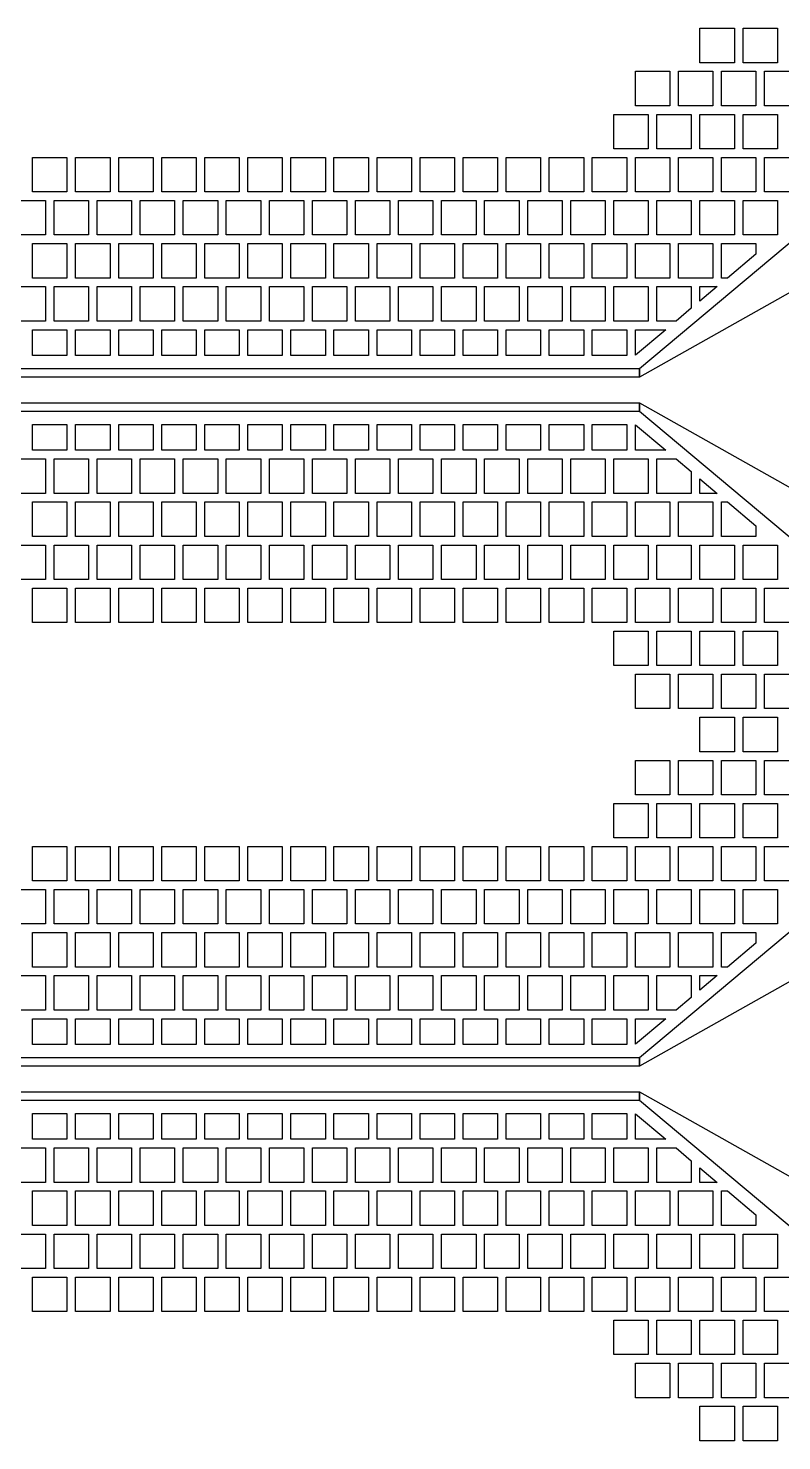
# Model space of a CAD drawing. Header units: metres. Extents: x -10 to 2022, y -10 to 2010.
# Drawn here: x 1125 to 1562, y -10 to 810 of the extents above; entities that cross this region are included whole.
import ezdxf

# ---------------------------------------------------------------- set-up
doc = ezdxf.new("R2010")
doc.units = ezdxf.units.M

msp = doc.modelspace()

# ---------------------------------------------------------------- linework, layer by layer
for points in [[(1515, 790), (1515, 810), (1535, 810), (1535, 790), (1515, 790), (1515, 790)], [(1540, 790), (1540, 810), (1560, 810), (1560, 790), (1540, 790), (1540, 790)], [(1477.5, 765), (1477.5, 785), (1497.5, 785), (1497.5, 765), (1477.5, 765), (1477.5, 765)], [(1480, 612.5), (1680, 780), (1980, 780), (1980, 420), (1680, 420), (1480, 587.5), (1480, 592.5), (1680, 480), (1920, 480), (1920, 720), (1680, 720), (1480, 607.5), (1480, 612.5), (1480, 612.5)], [(1502.5, 765), (1502.5, 785), (1522.5, 785), (1522.5, 765), (1502.5, 765), (1502.5, 765)], [(1527.5, 765), (1527.5, 785), (1547.5, 785), (1547.5, 765), (1527.5, 765), (1527.5, 765)], [(1552.5, 765), (1552.5, 785), (1572.5, 785), (1572.5, 765), (1552.5, 765), (1552.5, 765)], [(1465, 740), (1465, 760), (1485, 760), (1485, 740), (1465, 740), (1465, 740)], [(1490, 740), (1490, 760), (1510, 760), (1510, 740), (1490, 740), (1490, 740)], [(1515, 740), (1515, 760), (1535, 760), (1535, 740), (1515, 740), (1515, 740)], [(1540, 740), (1540, 760), (1560, 760), (1560, 740), (1540, 740), (1540, 740)], [(1127.5, 715), (1127.5, 735), (1147.5, 735), (1147.5, 715), (1127.5, 715), (1127.5, 715)], [(1152.5, 715), (1152.5, 735), (1172.5, 735), (1172.5, 715), (1152.5, 715), (1152.5, 715)], [(1177.5, 715), (1177.5, 735), (1197.5, 735), (1197.5, 715), (1177.5, 715), (1177.5, 715)], [(1202.5, 715), (1202.5, 735), (1222.5, 735), (1222.5, 715), (1202.5, 715), (1202.5, 715)], [(1227.5, 715), (1227.5, 735), (1247.5, 735), (1247.5, 715), (1227.5, 715), (1227.5, 715)], [(1252.5, 715), (1252.5, 735), (1272.5, 735), (1272.5, 715), (1252.5, 715), (1252.5, 715)], [(1277.5, 715), (1277.5, 735), (1297.5, 735), (1297.5, 715), (1277.5, 715), (1277.5, 715)], [(1302.5, 715), (1302.5, 735), (1322.5, 735), (1322.5, 715), (1302.5, 715), (1302.5, 715)], [(1327.5, 715), (1327.5, 735), (1347.5, 735), (1347.5, 715), (1327.5, 715), (1327.5, 715)], [(1352.5, 715), (1352.5, 735), (1372.5, 735), (1372.5, 715), (1352.5, 715), (1352.5, 715)], [(1377.5, 715), (1377.5, 735), (1397.5, 735), (1397.5, 715), (1377.5, 715), (1377.5, 715)], [(1402.5, 715), (1402.5, 735), (1422.5, 735), (1422.5, 715), (1402.5, 715), (1402.5, 715)], [(1427.5, 715), (1427.5, 735), (1447.5, 735), (1447.5, 715), (1427.5, 715), (1427.5, 715)], [(1452.5, 715), (1452.5, 735), (1472.5, 735), (1472.5, 715), (1452.5, 715), (1452.5, 715)], [(1477.5, 715), (1477.5, 735), (1497.5, 735), (1497.5, 715), (1477.5, 715), (1477.5, 715)], [(1502.5, 715), (1502.5, 735), (1522.5, 735), (1522.5, 715), (1502.5, 715), (1502.5, 715)], [(1527.5, 715), (1527.5, 735), (1547.5, 735), (1547.5, 715), (1527.5, 715), (1527.5, 715)], [(1552.5, 715), (1552.5, 735), (1572.5, 735), (1572.5, 715), (1552.5, 715), (1552.5, 715)], [(1115, 690), (1115, 710), (1135, 710), (1135, 690), (1115, 690), (1115, 690)], [(1140, 690), (1140, 710), (1160, 710), (1160, 690), (1140, 690), (1140, 690)], [(1165, 690), (1165, 710), (1185, 710), (1185, 690), (1165, 690), (1165, 690)], [(1190, 690), (1190, 710), (1210, 710), (1210, 690), (1190, 690), (1190, 690)], [(1215, 690), (1215, 710), (1235, 710), (1235, 690), (1215, 690), (1215, 690)], [(1240, 690), (1240, 710), (1260, 710), (1260, 690), (1240, 690), (1240, 690)], [(1265, 690), (1265, 710), (1285, 710), (1285, 690), (1265, 690), (1265, 690)], [(1290, 690), (1290, 710), (1310, 710), (1310, 690), (1290, 690), (1290, 690)], [(1315, 690), (1315, 710), (1335, 710), (1335, 690), (1315, 690), (1315, 690)], [(1340, 690), (1340, 710), (1360, 710), (1360, 690), (1340, 690), (1340, 690)], [(1365, 690), (1365, 710), (1385, 710), (1385, 690), (1365, 690), (1365, 690)], [(1390, 690), (1390, 710), (1410, 710), (1410, 690), (1390, 690), (1390, 690)], [(1415, 690), (1415, 710), (1435, 710), (1435, 690), (1415, 690), (1415, 690)], [(1440, 690), (1440, 710), (1460, 710), (1460, 690), (1440, 690), (1440, 690)], [(1465, 690), (1465, 710), (1485, 710), (1485, 690), (1465, 690), (1465, 690)], [(1490, 690), (1490, 710), (1510, 710), (1510, 690), (1490, 690), (1490, 690)], [(1515, 690), (1515, 710), (1535, 710), (1535, 690), (1515, 690), (1515, 690)], [(1540, 690), (1540, 710), (1560, 710), (1560, 690), (1540, 690), (1540, 690)], [(1127.5, 665), (1127.5, 685), (1147.5, 685), (1147.5, 665), (1127.5, 665), (1127.5, 665)], [(1152.5, 665), (1152.5, 685), (1172.5, 685), (1172.5, 665), (1152.5, 665), (1152.5, 665)], [(1177.5, 665), (1177.5, 685), (1197.5, 685), (1197.5, 665), (1177.5, 665), (1177.5, 665)], [(1202.5, 665), (1202.5, 685), (1222.5, 685), (1222.5, 665), (1202.5, 665), (1202.5, 665)], [(1227.5, 665), (1227.5, 685), (1247.5, 685), (1247.5, 665), (1227.5, 665), (1227.5, 665)], [(1252.5, 665), (1252.5, 685), (1272.5, 685), (1272.5, 665), (1252.5, 665), (1252.5, 665)], [(1277.5, 665), (1277.5, 685), (1297.5, 685), (1297.5, 665), (1277.5, 665), (1277.5, 665)], [(1302.5, 665), (1302.5, 685), (1322.5, 685), (1322.5, 665), (1302.5, 665), (1302.5, 665)], [(1327.5, 665), (1327.5, 685), (1347.5, 685), (1347.5, 665), (1327.5, 665), (1327.5, 665)], [(1352.5, 665), (1352.5, 685), (1372.5, 685), (1372.5, 665), (1352.5, 665), (1352.5, 665)], [(1377.5, 665), (1377.5, 685), (1397.5, 685), (1397.5, 665), (1377.5, 665), (1377.5, 665)], [(1402.5, 665), (1402.5, 685), (1422.5, 685), (1422.5, 665), (1402.5, 665), (1402.5, 665)], [(1427.5, 665), (1427.5, 685), (1447.5, 685), (1447.5, 665), (1427.5, 665), (1427.5, 665)], [(1452.5, 665), (1452.5, 685), (1472.5, 685), (1472.5, 665), (1452.5, 665), (1452.5, 665)], [(1477.5, 665), (1477.5, 685), (1497.5, 685), (1497.5, 665), (1477.5, 665), (1477.5, 665)], [(1502.5, 665), (1502.5, 685), (1522.5, 685), (1522.5, 665), (1502.5, 665), (1502.5, 665)], [(1527.5, 665), (1527.5, 685), (1547.5, 685), (1547.5, 678.81), (1531.01, 665), (1527.5, 665), (1527.5, 665)], [(1115, 640), (1115, 660), (1135, 660), (1135, 640), (1115, 640), (1115, 640)], [(1140, 640), (1140, 660), (1160, 660), (1160, 640), (1140, 640), (1140, 640)], [(1165, 640), (1165, 660), (1185, 660), (1185, 640), (1165, 640), (1165, 640)], [(1190, 640), (1190, 660), (1210, 660), (1210, 640), (1190, 640), (1190, 640)], [(1215, 640), (1215, 660), (1235, 660), (1235, 640), (1215, 640), (1215, 640)], [(1240, 640), (1240, 660), (1260, 660), (1260, 640), (1240, 640), (1240, 640)], [(1265, 640), (1265, 660), (1285, 660), (1285, 640), (1265, 640), (1265, 640)], [(1290, 640), (1290, 660), (1310, 660), (1310, 640), (1290, 640), (1290, 640)], [(1315, 640), (1315, 660), (1335, 660), (1335, 640), (1315, 640), (1315, 640)], [(1340, 640), (1340, 660), (1360, 660), (1360, 640), (1340, 640), (1340, 640)], [(1365, 640), (1365, 660), (1385, 660), (1385, 640), (1365, 640), (1365, 640)], [(1390, 640), (1390, 660), (1410, 660), (1410, 640), (1390, 640), (1390, 640)], [(1415, 640), (1415, 660), (1435, 660), (1435, 640), (1415, 640), (1415, 640)], [(1440, 640), (1440, 660), (1460, 660), (1460, 640), (1440, 640), (1440, 640)], [(1465, 640), (1465, 660), (1485, 660), (1485, 640), (1465, 640), (1465, 640)], [(1490, 640), (1490, 660), (1510, 660), (1510, 647.41), (1501.15, 640), (1490, 640), (1490, 640)], [(1515, 651.6), (1515, 660), (1525.04, 660), (1515, 651.6), (1515, 651.6)], [(1127.5, 620), (1127.5, 635), (1147.5, 635), (1147.5, 620), (1127.5, 620), (1127.5, 620)], [(1152.5, 620), (1152.5, 635), (1172.5, 635), (1172.5, 620), (1152.5, 620), (1152.5, 620)], [(1177.5, 620), (1177.5, 635), (1197.5, 635), (1197.5, 620), (1177.5, 620), (1177.5, 620)], [(1202.5, 620), (1202.5, 635), (1222.5, 635), (1222.5, 620), (1202.5, 620), (1202.5, 620)], [(1227.5, 620), (1227.5, 635), (1247.5, 635), (1247.5, 620), (1227.5, 620), (1227.5, 620)], [(1252.5, 620), (1252.5, 635), (1272.5, 635), (1272.5, 620), (1252.5, 620), (1252.5, 620)], [(1277.5, 620), (1277.5, 635), (1297.5, 635), (1297.5, 620), (1277.5, 620), (1277.5, 620)], [(1302.5, 620), (1302.5, 635), (1322.5, 635), (1322.5, 620), (1302.5, 620), (1302.5, 620)], [(1327.5, 620), (1327.5, 635), (1347.5, 635), (1347.5, 620), (1327.5, 620), (1327.5, 620)], [(1352.5, 620), (1352.5, 635), (1372.5, 635), (1372.5, 620), (1352.5, 620), (1352.5, 620)], [(1377.5, 620), (1377.5, 635), (1397.5, 635), (1397.5, 620), (1377.5, 620), (1377.5, 620)], [(1402.5, 620), (1402.5, 635), (1422.5, 635), (1422.5, 620), (1402.5, 620), (1402.5, 620)], [(1427.5, 620), (1427.5, 635), (1447.5, 635), (1447.5, 620), (1427.5, 620), (1427.5, 620)], [(1452.5, 620), (1452.5, 635), (1472.5, 635), (1472.5, 620), (1452.5, 620), (1452.5, 620)], [(1477.5, 620.19), (1477.5, 635), (1495.18, 635), (1477.5, 620.19), (1477.5, 620.19)], [(869.55, 612.5), (1480, 612.5), (1480, 607.5), (869.44, 607.5)], [(869.05, 592.5), (1480, 592.5), (1480, 587.5), (869, 587.5)], [(1127.5, 565), (1127.5, 580), (1147.5, 580), (1147.5, 565), (1127.5, 565), (1127.5, 565)], [(1152.5, 565), (1152.5, 580), (1172.5, 580), (1172.5, 565), (1152.5, 565), (1152.5, 565)], [(1177.5, 565), (1177.5, 580), (1197.5, 580), (1197.5, 565), (1177.5, 565), (1177.5, 565)], [(1202.5, 565), (1202.5, 580), (1222.5, 580), (1222.5, 565), (1202.5, 565), (1202.5, 565)], [(1227.5, 565), (1227.5, 580), (1247.5, 580), (1247.5, 565), (1227.5, 565), (1227.5, 565)], [(1252.5, 565), (1252.5, 580), (1272.5, 580), (1272.5, 565), (1252.5, 565), (1252.5, 565)], [(1277.5, 565), (1277.5, 580), (1297.5, 580), (1297.5, 565), (1277.5, 565), (1277.5, 565)], [(1302.5, 565), (1302.5, 580), (1322.5, 580), (1322.5, 565), (1302.5, 565), (1302.5, 565)], [(1327.5, 565), (1327.5, 580), (1347.5, 580), (1347.5, 565), (1327.5, 565), (1327.5, 565)], [(1352.5, 565), (1352.5, 580), (1372.5, 580), (1372.5, 565), (1352.5, 565), (1352.5, 565)], [(1377.5, 565), (1377.5, 580), (1397.5, 580), (1397.5, 565), (1377.5, 565), (1377.5, 565)], [(1402.5, 565), (1402.5, 580), (1422.5, 580), (1422.5, 565), (1402.5, 565), (1402.5, 565)], [(1427.5, 565), (1427.5, 580), (1447.5, 580), (1447.5, 565), (1427.5, 565), (1427.5, 565)], [(1452.5, 565), (1452.5, 580), (1472.5, 580), (1472.5, 565), (1452.5, 565), (1452.5, 565)], [(1477.5, 565), (1477.5, 579.81), (1495.18, 565), (1477.5, 565), (1477.5, 565)], [(1115, 540), (1115, 560), (1135, 560), (1135, 540), (1115, 540), (1115, 540)], [(1140, 540), (1140, 560), (1160, 560), (1160, 540), (1140, 540), (1140, 540)], [(1165, 540), (1165, 560), (1185, 560), (1185, 540), (1165, 540), (1165, 540)], [(1190, 540), (1190, 560), (1210, 560), (1210, 540), (1190, 540), (1190, 540)], [(1215, 540), (1215, 560), (1235, 560), (1235, 540), (1215, 540), (1215, 540)], [(1240, 540), (1240, 560), (1260, 560), (1260, 540), (1240, 540), (1240, 540)], [(1265, 540), (1265, 560), (1285, 560), (1285, 540), (1265, 540), (1265, 540)], [(1290, 540), (1290, 560), (1310, 560), (1310, 540), (1290, 540), (1290, 540)], [(1315, 540), (1315, 560), (1335, 560), (1335, 540), (1315, 540), (1315, 540)], [(1340, 540), (1340, 560), (1360, 560), (1360, 540), (1340, 540), (1340, 540)], [(1365, 540), (1365, 560), (1385, 560), (1385, 540), (1365, 540), (1365, 540)], [(1390, 540), (1390, 560), (1410, 560), (1410, 540), (1390, 540), (1390, 540)], [(1415, 540), (1415, 560), (1435, 560), (1435, 540), (1415, 540), (1415, 540)], [(1440, 540), (1440, 560), (1460, 560), (1460, 540), (1440, 540), (1440, 540)], [(1465, 540), (1465, 560), (1485, 560), (1485, 540), (1465, 540), (1465, 540)], [(1490, 540), (1490, 560), (1501.15, 560), (1510, 552.59), (1510, 540), (1490, 540), (1490, 540)], [(1515, 540), (1515, 548.4), (1525.04, 540), (1515, 540), (1515, 540)], [(1127.5, 515), (1127.5, 535), (1147.5, 535), (1147.5, 515), (1127.5, 515), (1127.5, 515)], [(1152.5, 515), (1152.5, 535), (1172.5, 535), (1172.5, 515), (1152.5, 515), (1152.5, 515)], [(1177.5, 515), (1177.5, 535), (1197.5, 535), (1197.5, 515), (1177.5, 515), (1177.5, 515)], [(1202.5, 515), (1202.5, 535), (1222.5, 535), (1222.5, 515), (1202.5, 515), (1202.5, 515)], [(1227.5, 515), (1227.5, 535), (1247.5, 535), (1247.5, 515), (1227.5, 515), (1227.5, 515)], [(1252.5, 515), (1252.5, 535), (1272.5, 535), (1272.5, 515), (1252.5, 515), (1252.5, 515)], [(1277.5, 515), (1277.5, 535), (1297.5, 535), (1297.5, 515), (1277.5, 515), (1277.5, 515)], [(1302.5, 515), (1302.5, 535), (1322.5, 535), (1322.5, 515), (1302.5, 515), (1302.5, 515)], [(1327.5, 515), (1327.5, 535), (1347.5, 535), (1347.5, 515), (1327.5, 515), (1327.5, 515)], [(1352.5, 515), (1352.5, 535), (1372.5, 535), (1372.5, 515), (1352.5, 515), (1352.5, 515)], [(1377.5, 515), (1377.5, 535), (1397.5, 535), (1397.5, 515), (1377.5, 515), (1377.5, 515)], [(1402.5, 515), (1402.5, 535), (1422.5, 535), (1422.5, 515), (1402.5, 515), (1402.5, 515)], [(1427.5, 515), (1427.5, 535), (1447.5, 535), (1447.5, 515), (1427.5, 515), (1427.5, 515)], [(1452.5, 515), (1452.5, 535), (1472.5, 535), (1472.5, 515), (1452.5, 515), (1452.5, 515)], [(1477.5, 515), (1477.5, 535), (1497.5, 535), (1497.5, 515), (1477.5, 515), (1477.5, 515)], [(1502.5, 515), (1502.5, 535), (1522.5, 535), (1522.5, 515), (1502.5, 515), (1502.5, 515)], [(1527.5, 515), (1527.5, 535), (1531.01, 535), (1547.5, 521.19), (1547.5, 515), (1527.5, 515), (1527.5, 515)], [(1115, 490), (1115, 510), (1135, 510), (1135, 490), (1115, 490), (1115, 490)], [(1140, 490), (1140, 510), (1160, 510), (1160, 490), (1140, 490), (1140, 490)], [(1165, 490), (1165, 510), (1185, 510), (1185, 490), (1165, 490), (1165, 490)], [(1190, 490), (1190, 510), (1210, 510), (1210, 490), (1190, 490), (1190, 490)], [(1215, 490), (1215, 510), (1235, 510), (1235, 490), (1215, 490), (1215, 490)], [(1240, 490), (1240, 510), (1260, 510), (1260, 490), (1240, 490), (1240, 490)], [(1265, 490), (1265, 510), (1285, 510), (1285, 490), (1265, 490), (1265, 490)], [(1290, 490), (1290, 510), (1310, 510), (1310, 490), (1290, 490), (1290, 490)], [(1315, 490), (1315, 510), (1335, 510), (1335, 490), (1315, 490), (1315, 490)], [(1340, 490), (1340, 510), (1360, 510), (1360, 490), (1340, 490), (1340, 490)], [(1365, 490), (1365, 510), (1385, 510), (1385, 490), (1365, 490), (1365, 490)], [(1390, 490), (1390, 510), (1410, 510), (1410, 490), (1390, 490), (1390, 490)], [(1415, 490), (1415, 510), (1435, 510), (1435, 490), (1415, 490), (1415, 490)], [(1440, 490), (1440, 510), (1460, 510), (1460, 490), (1440, 490), (1440, 490)], [(1465, 490), (1465, 510), (1485, 510), (1485, 490), (1465, 490), (1465, 490)], [(1490, 490), (1490, 510), (1510, 510), (1510, 490), (1490, 490), (1490, 490)], [(1515, 490), (1515, 510), (1535, 510), (1535, 490), (1515, 490), (1515, 490)], [(1540, 490), (1540, 510), (1560, 510), (1560, 490), (1540, 490), (1540, 490)], [(1127.5, 465), (1127.5, 485), (1147.5, 485), (1147.5, 465), (1127.5, 465), (1127.5, 465)], [(1152.5, 465), (1152.5, 485), (1172.5, 485), (1172.5, 465), (1152.5, 465), (1152.5, 465)], [(1177.5, 465), (1177.5, 485), (1197.5, 485), (1197.5, 465), (1177.5, 465), (1177.5, 465)], [(1202.5, 465), (1202.5, 485), (1222.5, 485), (1222.5, 465), (1202.5, 465), (1202.5, 465)], [(1227.5, 465), (1227.5, 485), (1247.5, 485), (1247.5, 465), (1227.5, 465), (1227.5, 465)], [(1252.5, 465), (1252.5, 485), (1272.5, 485), (1272.5, 465), (1252.5, 465), (1252.5, 465)], [(1277.5, 465), (1277.5, 485), (1297.5, 485), (1297.5, 465), (1277.5, 465), (1277.5, 465)], [(1302.5, 465), (1302.5, 485), (1322.5, 485), (1322.5, 465), (1302.5, 465), (1302.5, 465)], [(1327.5, 465), (1327.5, 485), (1347.5, 485), (1347.5, 465), (1327.5, 465), (1327.5, 465)], [(1352.5, 465), (1352.5, 485), (1372.5, 485), (1372.5, 465), (1352.5, 465), (1352.5, 465)], [(1377.5, 465), (1377.5, 485), (1397.5, 485), (1397.5, 465), (1377.5, 465), (1377.5, 465)], [(1402.5, 465), (1402.5, 485), (1422.5, 485), (1422.5, 465), (1402.5, 465), (1402.5, 465)], [(1427.5, 465), (1427.5, 485), (1447.5, 485), (1447.5, 465), (1427.5, 465), (1427.5, 465)], [(1452.5, 465), (1452.5, 485), (1472.5, 485), (1472.5, 465), (1452.5, 465), (1452.5, 465)], [(1477.5, 465), (1477.5, 485), (1497.5, 485), (1497.5, 465), (1477.5, 465), (1477.5, 465)], [(1502.5, 465), (1502.5, 485), (1522.5, 485), (1522.5, 465), (1502.5, 465), (1502.5, 465)], [(1527.5, 465), (1527.5, 485), (1547.5, 485), (1547.5, 465), (1527.5, 465), (1527.5, 465)], [(1552.5, 465), (1552.5, 485), (1572.5, 485), (1572.5, 465), (1552.5, 465), (1552.5, 465)], [(1465, 440), (1465, 460), (1485, 460), (1485, 440), (1465, 440), (1465, 440)], [(1490, 440), (1490, 460), (1510, 460), (1510, 440), (1490, 440), (1490, 440)], [(1515, 440), (1515, 460), (1535, 460), (1535, 440), (1515, 440), (1515, 440)], [(1540, 440), (1540, 460), (1560, 460), (1560, 440), (1540, 440), (1540, 440)], [(1477.5, 415), (1477.5, 435), (1497.5, 435), (1497.5, 415), (1477.5, 415), (1477.5, 415)], [(1502.5, 415), (1502.5, 435), (1522.5, 435), (1522.5, 415), (1502.5, 415), (1502.5, 415)], [(1527.5, 415), (1527.5, 435), (1547.5, 435), (1547.5, 415), (1527.5, 415), (1527.5, 415)], [(1552.5, 415), (1552.5, 435), (1572.5, 435), (1572.5, 415), (1552.5, 415), (1552.5, 415)], [(1515, 390), (1515, 410), (1535, 410), (1535, 390), (1515, 390), (1515, 390)], [(1540, 390), (1540, 410), (1560, 410), (1560, 390), (1540, 390), (1540, 390)], [(1477.5, 365), (1477.5, 385), (1497.5, 385), (1497.5, 365), (1477.5, 365), (1477.5, 365)], [(1480, 212.5), (1680, 380), (1980, 380), (1980, 20), (1680, 20), (1480, 187.5), (1480, 192.5), (1680, 80), (1920, 80), (1920, 320), (1680, 320), (1480, 207.5), (1480, 212.5), (1480, 212.5)], [(1502.5, 365), (1502.5, 385), (1522.5, 385), (1522.5, 365), (1502.5, 365), (1502.5, 365)], [(1527.5, 365), (1527.5, 385), (1547.5, 385), (1547.5, 365), (1527.5, 365), (1527.5, 365)], [(1552.5, 365), (1552.5, 385), (1572.5, 385), (1572.5, 365), (1552.5, 365), (1552.5, 365)], [(1465, 340), (1465, 360), (1485, 360), (1485, 340), (1465, 340), (1465, 340)], [(1490, 340), (1490, 360), (1510, 360), (1510, 340), (1490, 340), (1490, 340)], [(1515, 340), (1515, 360), (1535, 360), (1535, 340), (1515, 340), (1515, 340)], [(1540, 340), (1540, 360), (1560, 360), (1560, 340), (1540, 340), (1540, 340)], [(1127.5, 315), (1127.5, 335), (1147.5, 335), (1147.5, 315), (1127.5, 315), (1127.5, 315)], [(1152.5, 315), (1152.5, 335), (1172.5, 335), (1172.5, 315), (1152.5, 315), (1152.5, 315)], [(1177.5, 315), (1177.5, 335), (1197.5, 335), (1197.5, 315), (1177.5, 315), (1177.5, 315)], [(1202.5, 315), (1202.5, 335), (1222.5, 335), (1222.5, 315), (1202.5, 315), (1202.5, 315)], [(1227.5, 315), (1227.5, 335), (1247.5, 335), (1247.5, 315), (1227.5, 315), (1227.5, 315)], [(1252.5, 315), (1252.5, 335), (1272.5, 335), (1272.5, 315), (1252.5, 315), (1252.5, 315)], [(1277.5, 315), (1277.5, 335), (1297.5, 335), (1297.5, 315), (1277.5, 315), (1277.5, 315)], [(1302.5, 315), (1302.5, 335), (1322.5, 335), (1322.5, 315), (1302.5, 315), (1302.5, 315)], [(1327.5, 315), (1327.5, 335), (1347.5, 335), (1347.5, 315), (1327.5, 315), (1327.5, 315)], [(1352.5, 315), (1352.5, 335), (1372.5, 335), (1372.5, 315), (1352.5, 315), (1352.5, 315)], [(1377.5, 315), (1377.5, 335), (1397.5, 335), (1397.5, 315), (1377.5, 315), (1377.5, 315)], [(1402.5, 315), (1402.5, 335), (1422.5, 335), (1422.5, 315), (1402.5, 315), (1402.5, 315)], [(1427.5, 315), (1427.5, 335), (1447.5, 335), (1447.5, 315), (1427.5, 315), (1427.5, 315)], [(1452.5, 315), (1452.5, 335), (1472.5, 335), (1472.5, 315), (1452.5, 315), (1452.5, 315)], [(1477.5, 315), (1477.5, 335), (1497.5, 335), (1497.5, 315), (1477.5, 315), (1477.5, 315)], [(1502.5, 315), (1502.5, 335), (1522.5, 335), (1522.5, 315), (1502.5, 315), (1502.5, 315)], [(1527.5, 315), (1527.5, 335), (1547.5, 335), (1547.5, 315), (1527.5, 315), (1527.5, 315)], [(1552.5, 315), (1552.5, 335), (1572.5, 335), (1572.5, 315), (1552.5, 315), (1552.5, 315)], [(1115, 290), (1115, 310), (1135, 310), (1135, 290), (1115, 290), (1115, 290)], [(1140, 290), (1140, 310), (1160, 310), (1160, 290), (1140, 290), (1140, 290)], [(1165, 290), (1165, 310), (1185, 310), (1185, 290), (1165, 290), (1165, 290)], [(1190, 290), (1190, 310), (1210, 310), (1210, 290), (1190, 290), (1190, 290)], [(1215, 290), (1215, 310), (1235, 310), (1235, 290), (1215, 290), (1215, 290)], [(1240, 290), (1240, 310), (1260, 310), (1260, 290), (1240, 290), (1240, 290)], [(1265, 290), (1265, 310), (1285, 310), (1285, 290), (1265, 290), (1265, 290)], [(1290, 290), (1290, 310), (1310, 310), (1310, 290), (1290, 290), (1290, 290)], [(1315, 290), (1315, 310), (1335, 310), (1335, 290), (1315, 290), (1315, 290)], [(1340, 290), (1340, 310), (1360, 310), (1360, 290), (1340, 290), (1340, 290)], [(1365, 290), (1365, 310), (1385, 310), (1385, 290), (1365, 290), (1365, 290)], [(1390, 290), (1390, 310), (1410, 310), (1410, 290), (1390, 290), (1390, 290)], [(1415, 290), (1415, 310), (1435, 310), (1435, 290), (1415, 290), (1415, 290)], [(1440, 290), (1440, 310), (1460, 310), (1460, 290), (1440, 290), (1440, 290)], [(1465, 290), (1465, 310), (1485, 310), (1485, 290), (1465, 290), (1465, 290)], [(1490, 290), (1490, 310), (1510, 310), (1510, 290), (1490, 290), (1490, 290)], [(1515, 290), (1515, 310), (1535, 310), (1535, 290), (1515, 290), (1515, 290)], [(1540, 290), (1540, 310), (1560, 310), (1560, 290), (1540, 290), (1540, 290)], [(1127.5, 265), (1127.5, 285), (1147.5, 285), (1147.5, 265), (1127.5, 265), (1127.5, 265)], [(1152.5, 265), (1152.5, 285), (1172.5, 285), (1172.5, 265), (1152.5, 265), (1152.5, 265)], [(1177.5, 265), (1177.5, 285), (1197.5, 285), (1197.5, 265), (1177.5, 265), (1177.5, 265)], [(1202.5, 265), (1202.5, 285), (1222.5, 285), (1222.5, 265), (1202.5, 265), (1202.5, 265)], [(1227.5, 265), (1227.5, 285), (1247.5, 285), (1247.5, 265), (1227.5, 265), (1227.5, 265)], [(1252.5, 265), (1252.5, 285), (1272.5, 285), (1272.5, 265), (1252.5, 265), (1252.5, 265)], [(1277.5, 265), (1277.5, 285), (1297.5, 285), (1297.5, 265), (1277.5, 265), (1277.5, 265)], [(1302.5, 265), (1302.5, 285), (1322.5, 285), (1322.5, 265), (1302.5, 265), (1302.5, 265)], [(1327.5, 265), (1327.5, 285), (1347.5, 285), (1347.5, 265), (1327.5, 265), (1327.5, 265)], [(1352.5, 265), (1352.5, 285), (1372.5, 285), (1372.5, 265), (1352.5, 265), (1352.5, 265)], [(1377.5, 265), (1377.5, 285), (1397.5, 285), (1397.5, 265), (1377.5, 265), (1377.5, 265)], [(1402.5, 265), (1402.5, 285), (1422.5, 285), (1422.5, 265), (1402.5, 265), (1402.5, 265)], [(1427.5, 265), (1427.5, 285), (1447.5, 285), (1447.5, 265), (1427.5, 265), (1427.5, 265)], [(1452.5, 265), (1452.5, 285), (1472.5, 285), (1472.5, 265), (1452.5, 265), (1452.5, 265)], [(1477.5, 265), (1477.5, 285), (1497.5, 285), (1497.5, 265), (1477.5, 265), (1477.5, 265)], [(1502.5, 265), (1502.5, 285), (1522.5, 285), (1522.5, 265), (1502.5, 265), (1502.5, 265)], [(1527.5, 265), (1527.5, 285), (1547.5, 285), (1547.5, 278.81), (1531.01, 265), (1527.5, 265), (1527.5, 265)], [(1115, 240), (1115, 260), (1135, 260), (1135, 240), (1115, 240), (1115, 240)], [(1140, 240), (1140, 260), (1160, 260), (1160, 240), (1140, 240), (1140, 240)], [(1165, 240), (1165, 260), (1185, 260), (1185, 240), (1165, 240), (1165, 240)], [(1190, 240), (1190, 260), (1210, 260), (1210, 240), (1190, 240), (1190, 240)], [(1215, 240), (1215, 260), (1235, 260), (1235, 240), (1215, 240), (1215, 240)], [(1240, 240), (1240, 260), (1260, 260), (1260, 240), (1240, 240), (1240, 240)], [(1265, 240), (1265, 260), (1285, 260), (1285, 240), (1265, 240), (1265, 240)], [(1290, 240), (1290, 260), (1310, 260), (1310, 240), (1290, 240), (1290, 240)], [(1315, 240), (1315, 260), (1335, 260), (1335, 240), (1315, 240), (1315, 240)], [(1340, 240), (1340, 260), (1360, 260), (1360, 240), (1340, 240), (1340, 240)], [(1365, 240), (1365, 260), (1385, 260), (1385, 240), (1365, 240), (1365, 240)], [(1390, 240), (1390, 260), (1410, 260), (1410, 240), (1390, 240), (1390, 240)], [(1415, 240), (1415, 260), (1435, 260), (1435, 240), (1415, 240), (1415, 240)], [(1440, 240), (1440, 260), (1460, 260), (1460, 240), (1440, 240), (1440, 240)], [(1465, 240), (1465, 260), (1485, 260), (1485, 240), (1465, 240), (1465, 240)], [(1490, 240), (1490, 260), (1510, 260), (1510, 247.41), (1501.15, 240), (1490, 240), (1490, 240)], [(1515, 251.6), (1515, 260), (1525.04, 260), (1515, 251.6), (1515, 251.6)], [(1127.5, 220), (1127.5, 235), (1147.5, 235), (1147.5, 220), (1127.5, 220), (1127.5, 220)], [(1152.5, 220), (1152.5, 235), (1172.5, 235), (1172.5, 220), (1152.5, 220), (1152.5, 220)], [(1177.5, 220), (1177.5, 235), (1197.5, 235), (1197.5, 220), (1177.5, 220), (1177.5, 220)], [(1202.5, 220), (1202.5, 235), (1222.5, 235), (1222.5, 220), (1202.5, 220), (1202.5, 220)], [(1227.5, 220), (1227.5, 235), (1247.5, 235), (1247.5, 220), (1227.5, 220), (1227.5, 220)], [(1252.5, 220), (1252.5, 235), (1272.5, 235), (1272.5, 220), (1252.5, 220), (1252.5, 220)], [(1277.5, 220), (1277.5, 235), (1297.5, 235), (1297.5, 220), (1277.5, 220), (1277.5, 220)], [(1302.5, 220), (1302.5, 235), (1322.5, 235), (1322.5, 220), (1302.5, 220), (1302.5, 220)], [(1327.5, 220), (1327.5, 235), (1347.5, 235), (1347.5, 220), (1327.5, 220), (1327.5, 220)], [(1352.5, 220), (1352.5, 235), (1372.5, 235), (1372.5, 220), (1352.5, 220), (1352.5, 220)], [(1377.5, 220), (1377.5, 235), (1397.5, 235), (1397.5, 220), (1377.5, 220), (1377.5, 220)], [(1402.5, 220), (1402.5, 235), (1422.5, 235), (1422.5, 220), (1402.5, 220), (1402.5, 220)], [(1427.5, 220), (1427.5, 235), (1447.5, 235), (1447.5, 220), (1427.5, 220), (1427.5, 220)], [(1452.5, 220), (1452.5, 235), (1472.5, 235), (1472.5, 220), (1452.5, 220), (1452.5, 220)], [(1477.5, 220.19), (1477.5, 235), (1495.18, 235), (1477.5, 220.19), (1477.5, 220.19)], [(1480, 212.5), (1480, 207.5), (520, 207.5), (520, 212.5), (1480, 212.5), (1480, 212.5)], [(520, 187.5), (520, 192.5), (1480, 192.5), (1480, 187.5), (520, 187.5), (520, 187.5)], [(1127.5, 165), (1127.5, 180), (1147.5, 180), (1147.5, 165), (1127.5, 165), (1127.5, 165)], [(1152.5, 165), (1152.5, 180), (1172.5, 180), (1172.5, 165), (1152.5, 165), (1152.5, 165)], [(1177.5, 165), (1177.5, 180), (1197.5, 180), (1197.5, 165), (1177.5, 165), (1177.5, 165)], [(1202.5, 165), (1202.5, 180), (1222.5, 180), (1222.5, 165), (1202.5, 165), (1202.5, 165)], [(1227.5, 165), (1227.5, 180), (1247.5, 180), (1247.5, 165), (1227.5, 165), (1227.5, 165)], [(1252.5, 165), (1252.5, 180), (1272.5, 180), (1272.5, 165), (1252.5, 165), (1252.5, 165)], [(1277.5, 165), (1277.5, 180), (1297.5, 180), (1297.5, 165), (1277.5, 165), (1277.5, 165)], [(1302.5, 165), (1302.5, 180), (1322.5, 180), (1322.5, 165), (1302.5, 165), (1302.5, 165)], [(1327.5, 165), (1327.5, 180), (1347.5, 180), (1347.5, 165), (1327.5, 165), (1327.5, 165)], [(1352.5, 165), (1352.5, 180), (1372.5, 180), (1372.5, 165), (1352.5, 165), (1352.5, 165)], [(1377.5, 165), (1377.5, 180), (1397.5, 180), (1397.5, 165), (1377.5, 165), (1377.5, 165)], [(1402.5, 165), (1402.5, 180), (1422.5, 180), (1422.5, 165), (1402.5, 165), (1402.5, 165)], [(1427.5, 165), (1427.5, 180), (1447.5, 180), (1447.5, 165), (1427.5, 165), (1427.5, 165)], [(1452.5, 165), (1452.5, 180), (1472.5, 180), (1472.5, 165), (1452.5, 165), (1452.5, 165)], [(1477.5, 165), (1477.5, 179.81), (1495.18, 165), (1477.5, 165), (1477.5, 165)], [(1115, 140), (1115, 160), (1135, 160), (1135, 140), (1115, 140), (1115, 140)], [(1140, 140), (1140, 160), (1160, 160), (1160, 140), (1140, 140), (1140, 140)], [(1165, 140), (1165, 160), (1185, 160), (1185, 140), (1165, 140), (1165, 140)], [(1190, 140), (1190, 160), (1210, 160), (1210, 140), (1190, 140), (1190, 140)], [(1215, 140), (1215, 160), (1235, 160), (1235, 140), (1215, 140), (1215, 140)], [(1240, 140), (1240, 160), (1260, 160), (1260, 140), (1240, 140), (1240, 140)], [(1265, 140), (1265, 160), (1285, 160), (1285, 140), (1265, 140), (1265, 140)], [(1290, 140), (1290, 160), (1310, 160), (1310, 140), (1290, 140), (1290, 140)], [(1315, 140), (1315, 160), (1335, 160), (1335, 140), (1315, 140), (1315, 140)], [(1340, 140), (1340, 160), (1360, 160), (1360, 140), (1340, 140), (1340, 140)], [(1365, 140), (1365, 160), (1385, 160), (1385, 140), (1365, 140), (1365, 140)], [(1390, 140), (1390, 160), (1410, 160), (1410, 140), (1390, 140), (1390, 140)], [(1415, 140), (1415, 160), (1435, 160), (1435, 140), (1415, 140), (1415, 140)], [(1440, 140), (1440, 160), (1460, 160), (1460, 140), (1440, 140), (1440, 140)], [(1465, 140), (1465, 160), (1485, 160), (1485, 140), (1465, 140), (1465, 140)], [(1490, 140), (1490, 160), (1501.15, 160), (1510, 152.59), (1510, 140), (1490, 140), (1490, 140)], [(1515, 140), (1515, 148.4), (1525.04, 140), (1515, 140), (1515, 140)], [(1127.5, 115), (1127.5, 135), (1147.5, 135), (1147.5, 115), (1127.5, 115), (1127.5, 115)], [(1152.5, 115), (1152.5, 135), (1172.5, 135), (1172.5, 115), (1152.5, 115), (1152.5, 115)], [(1177.5, 115), (1177.5, 135), (1197.5, 135), (1197.5, 115), (1177.5, 115), (1177.5, 115)], [(1202.5, 115), (1202.5, 135), (1222.5, 135), (1222.5, 115), (1202.5, 115), (1202.5, 115)], [(1227.5, 115), (1227.5, 135), (1247.5, 135), (1247.5, 115), (1227.5, 115), (1227.5, 115)], [(1252.5, 115), (1252.5, 135), (1272.5, 135), (1272.5, 115), (1252.5, 115), (1252.5, 115)], [(1277.5, 115), (1277.5, 135), (1297.5, 135), (1297.5, 115), (1277.5, 115), (1277.5, 115)], [(1302.5, 115), (1302.5, 135), (1322.5, 135), (1322.5, 115), (1302.5, 115), (1302.5, 115)], [(1327.5, 115), (1327.5, 135), (1347.5, 135), (1347.5, 115), (1327.5, 115), (1327.5, 115)], [(1352.5, 115), (1352.5, 135), (1372.5, 135), (1372.5, 115), (1352.5, 115), (1352.5, 115)], [(1377.5, 115), (1377.5, 135), (1397.5, 135), (1397.5, 115), (1377.5, 115), (1377.5, 115)], [(1402.5, 115), (1402.5, 135), (1422.5, 135), (1422.5, 115), (1402.5, 115), (1402.5, 115)], [(1427.5, 115), (1427.5, 135), (1447.5, 135), (1447.5, 115), (1427.5, 115), (1427.5, 115)], [(1452.5, 115), (1452.5, 135), (1472.5, 135), (1472.5, 115), (1452.5, 115), (1452.5, 115)], [(1477.5, 115), (1477.5, 135), (1497.5, 135), (1497.5, 115), (1477.5, 115), (1477.5, 115)], [(1502.5, 115), (1502.5, 135), (1522.5, 135), (1522.5, 115), (1502.5, 115), (1502.5, 115)], [(1527.5, 115), (1527.5, 135), (1531.01, 135), (1547.5, 121.19), (1547.5, 115), (1527.5, 115), (1527.5, 115)], [(1115, 90), (1115, 110), (1135, 110), (1135, 90), (1115, 90), (1115, 90)], [(1140, 90), (1140, 110), (1160, 110), (1160, 90), (1140, 90), (1140, 90)], [(1165, 90), (1165, 110), (1185, 110), (1185, 90), (1165, 90), (1165, 90)], [(1190, 90), (1190, 110), (1210, 110), (1210, 90), (1190, 90), (1190, 90)], [(1215, 90), (1215, 110), (1235, 110), (1235, 90), (1215, 90), (1215, 90)], [(1240, 90), (1240, 110), (1260, 110), (1260, 90), (1240, 90), (1240, 90)], [(1265, 90), (1265, 110), (1285, 110), (1285, 90), (1265, 90), (1265, 90)], [(1290, 90), (1290, 110), (1310, 110), (1310, 90), (1290, 90), (1290, 90)], [(1315, 90), (1315, 110), (1335, 110), (1335, 90), (1315, 90), (1315, 90)], [(1340, 90), (1340, 110), (1360, 110), (1360, 90), (1340, 90), (1340, 90)], [(1365, 90), (1365, 110), (1385, 110), (1385, 90), (1365, 90), (1365, 90)], [(1390, 90), (1390, 110), (1410, 110), (1410, 90), (1390, 90), (1390, 90)], [(1415, 90), (1415, 110), (1435, 110), (1435, 90), (1415, 90), (1415, 90)], [(1440, 90), (1440, 110), (1460, 110), (1460, 90), (1440, 90), (1440, 90)], [(1465, 90), (1465, 110), (1485, 110), (1485, 90), (1465, 90), (1465, 90)], [(1490, 90), (1490, 110), (1510, 110), (1510, 90), (1490, 90), (1490, 90)], [(1515, 90), (1515, 110), (1535, 110), (1535, 90), (1515, 90), (1515, 90)], [(1540, 90), (1540, 110), (1560, 110), (1560, 90), (1540, 90), (1540, 90)], [(1127.5, 65), (1127.5, 85), (1147.5, 85), (1147.5, 65), (1127.5, 65), (1127.5, 65)], [(1152.5, 65), (1152.5, 85), (1172.5, 85), (1172.5, 65), (1152.5, 65), (1152.5, 65)], [(1177.5, 65), (1177.5, 85), (1197.5, 85), (1197.5, 65), (1177.5, 65), (1177.5, 65)], [(1202.5, 65), (1202.5, 85), (1222.5, 85), (1222.5, 65), (1202.5, 65), (1202.5, 65)], [(1227.5, 65), (1227.5, 85), (1247.5, 85), (1247.5, 65), (1227.5, 65), (1227.5, 65)], [(1252.5, 65), (1252.5, 85), (1272.5, 85), (1272.5, 65), (1252.5, 65), (1252.5, 65)], [(1277.5, 65), (1277.5, 85), (1297.5, 85), (1297.5, 65), (1277.5, 65), (1277.5, 65)], [(1302.5, 65), (1302.5, 85), (1322.5, 85), (1322.5, 65), (1302.5, 65), (1302.5, 65)], [(1327.5, 65), (1327.5, 85), (1347.5, 85), (1347.5, 65), (1327.5, 65), (1327.5, 65)], [(1352.5, 65), (1352.5, 85), (1372.5, 85), (1372.5, 65), (1352.5, 65), (1352.5, 65)], [(1377.5, 65), (1377.5, 85), (1397.5, 85), (1397.5, 65), (1377.5, 65), (1377.5, 65)], [(1402.5, 65), (1402.5, 85), (1422.5, 85), (1422.5, 65), (1402.5, 65), (1402.5, 65)], [(1427.5, 65), (1427.5, 85), (1447.5, 85), (1447.5, 65), (1427.5, 65), (1427.5, 65)], [(1452.5, 65), (1452.5, 85), (1472.5, 85), (1472.5, 65), (1452.5, 65), (1452.5, 65)], [(1477.5, 65), (1477.5, 85), (1497.5, 85), (1497.5, 65), (1477.5, 65), (1477.5, 65)], [(1502.5, 65), (1502.5, 85), (1522.5, 85), (1522.5, 65), (1502.5, 65), (1502.5, 65)], [(1527.5, 65), (1527.5, 85), (1547.5, 85), (1547.5, 65), (1527.5, 65), (1527.5, 65)], [(1552.5, 65), (1552.5, 85), (1572.5, 85), (1572.5, 65), (1552.5, 65), (1552.5, 65)], [(1465, 40), (1465, 60), (1485, 60), (1485, 40), (1465, 40), (1465, 40)], [(1490, 40), (1490, 60), (1510, 60), (1510, 40), (1490, 40), (1490, 40)], [(1515, 40), (1515, 60), (1535, 60), (1535, 40), (1515, 40), (1515, 40)], [(1540, 40), (1540, 60), (1560, 60), (1560, 40), (1540, 40), (1540, 40)], [(1477.5, 15), (1477.5, 35), (1497.5, 35), (1497.5, 15), (1477.5, 15), (1477.5, 15)], [(1502.5, 15), (1502.5, 35), (1522.5, 35), (1522.5, 15), (1502.5, 15), (1502.5, 15)], [(1527.5, 15), (1527.5, 35), (1547.5, 35), (1547.5, 15), (1527.5, 15), (1527.5, 15)], [(1552.5, 15), (1552.5, 35), (1572.5, 35), (1572.5, 15), (1552.5, 15), (1552.5, 15)], [(1515, -10), (1515, 10), (1535, 10), (1535, -10), (1515, -10), (1515, -10)], [(1540, -10), (1540, 10), (1560, 10), (1560, -10), (1540, -10), (1540, -10)]]:
    msp.add_lwpolyline(points)

doc.saveas('drawing.dxf')
